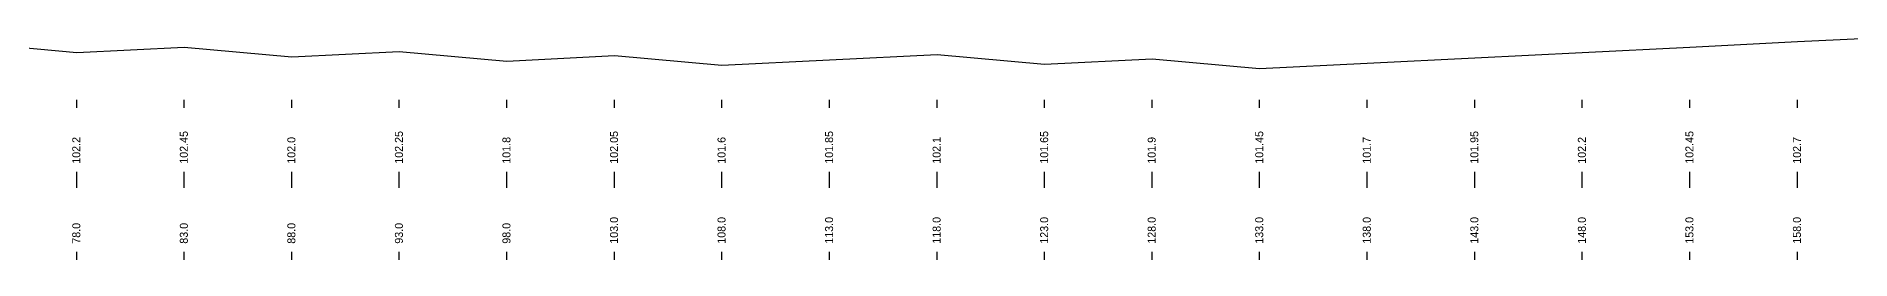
# Model space of a CAD drawing. Header units: metres. Extents: x -6315 to 323173, y -83627 to 12575.
# Drawn here: x 76122 to 160481, y -7340 to 3050 of the extents above; entities that cross this region are included whole.
import ezdxf

# ---------------------------------------------------------------- set-up
doc = ezdxf.new("R2010")
doc.units = ezdxf.units.M

msp = doc.modelspace()

# ---------------------------------------------------------------- linework, layer by layer
for p, q in [((73000, 2750), (78000, 2300)), ((78000, 2300), (83000, 2550)), ((83000, 2550), (88000, 2100)), ((148000, 2300), (153000, 2550)), ((153000, 2550), (158000, 2800)), ((158000, 2800), (163000, 3050)), ((88000, 2100), (93000, 2350)), ((93000, 2350), (98000, 1900)), ((98000, 1900), (103000, 2150)), ((103000, 2150), (108000, 1700)), ((108000, 1700), (113000, 1950)), ((113000, 1950), (118000, 2200)), ((118000, 2200), (123000, 1750)), ((123000, 1750), (128000, 2000)), ((128000, 2000), (133000, 1550)), ((133000, 1550), (138000, 1800)), ((138000, 1800), (143000, 2050)), ((143000, 2050), (148000, 2300)), ((78000, -272), (78000, 100)), ((83000, -272), (83000, 100)), ((88000, -272), (88000, 100)), ((93000, -272), (93000, 100)), ((98000, -272), (98000, 100)), ((103000, -272), (103000, 100)), ((108000, -272), (108000, 100)), ((113000, -272), (113000, 100)), ((118000, -272), (118000, 100)), ((123000, -272), (123000, 100)), ((128000, -272), (128000, 100)), ((133000, -272), (133000, 100)), ((138000, -272), (138000, 100)), ((143000, -272), (143000, 100)), ((148000, -272), (148000, 100)), ((153000, -272), (153000, 100)), ((158000, -272), (158000, 100)), ((78000, -3992), (78000, -3248)), ((83000, -3992), (83000, -3248)), ((88000, -3992), (88000, -3248)), ((93000, -3992), (93000, -3248)), ((98000, -3992), (98000, -3248)), ((103000, -3992), (103000, -3248)), ((108000, -3992), (108000, -3248)), ((113000, -3992), (113000, -3248)), ((118000, -3992), (118000, -3248)), ((123000, -3992), (123000, -3248)), ((128000, -3992), (128000, -3248)), ((133000, -3992), (133000, -3248)), ((138000, -3992), (138000, -3248)), ((143000, -3992), (143000, -3248)), ((148000, -3992), (148000, -3248)), ((153000, -3992), (153000, -3248)), ((158000, -3992), (158000, -3248)), ((78000, -7340), (78000, -6968)), ((83000, -7340), (83000, -6968)), ((88000, -7340), (88000, -6968)), ((93000, -7340), (93000, -6968)), ((98000, -7340), (98000, -6968)), ((103000, -7340), (103000, -6968)), ((108000, -7340), (108000, -6968)), ((113000, -7340), (113000, -6968)), ((118000, -7340), (118000, -6968)), ((123000, -7340), (123000, -6968)), ((128000, -7340), (128000, -6968)), ((133000, -7340), (133000, -6968)), ((138000, -7340), (138000, -6968)), ((143000, -7340), (143000, -6968)), ((148000, -7340), (148000, -6968)), ((153000, -7340), (153000, -6968)), ((158000, -7340), (158000, -6968))]:
    msp.add_line(p, q)

# ---------------------------------------------------------------- texts
for s, p in [('102.2', (78167.4, -2876)), ('102.45', (83167.4, -2876)), ('102.0', (88167.4, -2876)), ('102.25', (93167.4, -2876)), ('101.8', (98167.4, -2876)), ('102.05', (103167.4, -2876)), ('101.6', (108167.4, -2876)), ('101.85', (113167.4, -2876)), ('102.1', (118167.4, -2876)), ('101.65', (123167.4, -2876)), ('101.9', (128167.4, -2876)), ('101.45', (133167.4, -2876)), ('101.7', (138167.4, -2876)), ('101.95', (143167.4, -2876)), ('102.2', (148167.4, -2876)), ('102.45', (153167.4, -2876)), ('102.7', (158167.4, -2876)), ('78.0', (78167.4, -6596)), ('83.0', (83167.4, -6596)), ('88.0', (88167.4, -6596)), ('93.0', (93167.4, -6596)), ('98.0', (98167.4, -6596)), ('103.0', (103167.4, -6596)), ('108.0', (108167.4, -6596)), ('113.0', (113167.4, -6596)), ('118.0', (118167.4, -6596)), ('123.0', (123167.4, -6596)), ('128.0', (128167.4, -6596)), ('133.0', (133167.4, -6596)), ('138.0', (138167.4, -6596)), ('143.0', (143167.4, -6596)), ('148.0', (148167.4, -6596)), ('153.0', (153167.4, -6596)), ('158.0', (158167.4, -6596))]:
    msp.add_text(s, height=372, rotation=90).set_placement(p)

doc.saveas('drawing.dxf')
